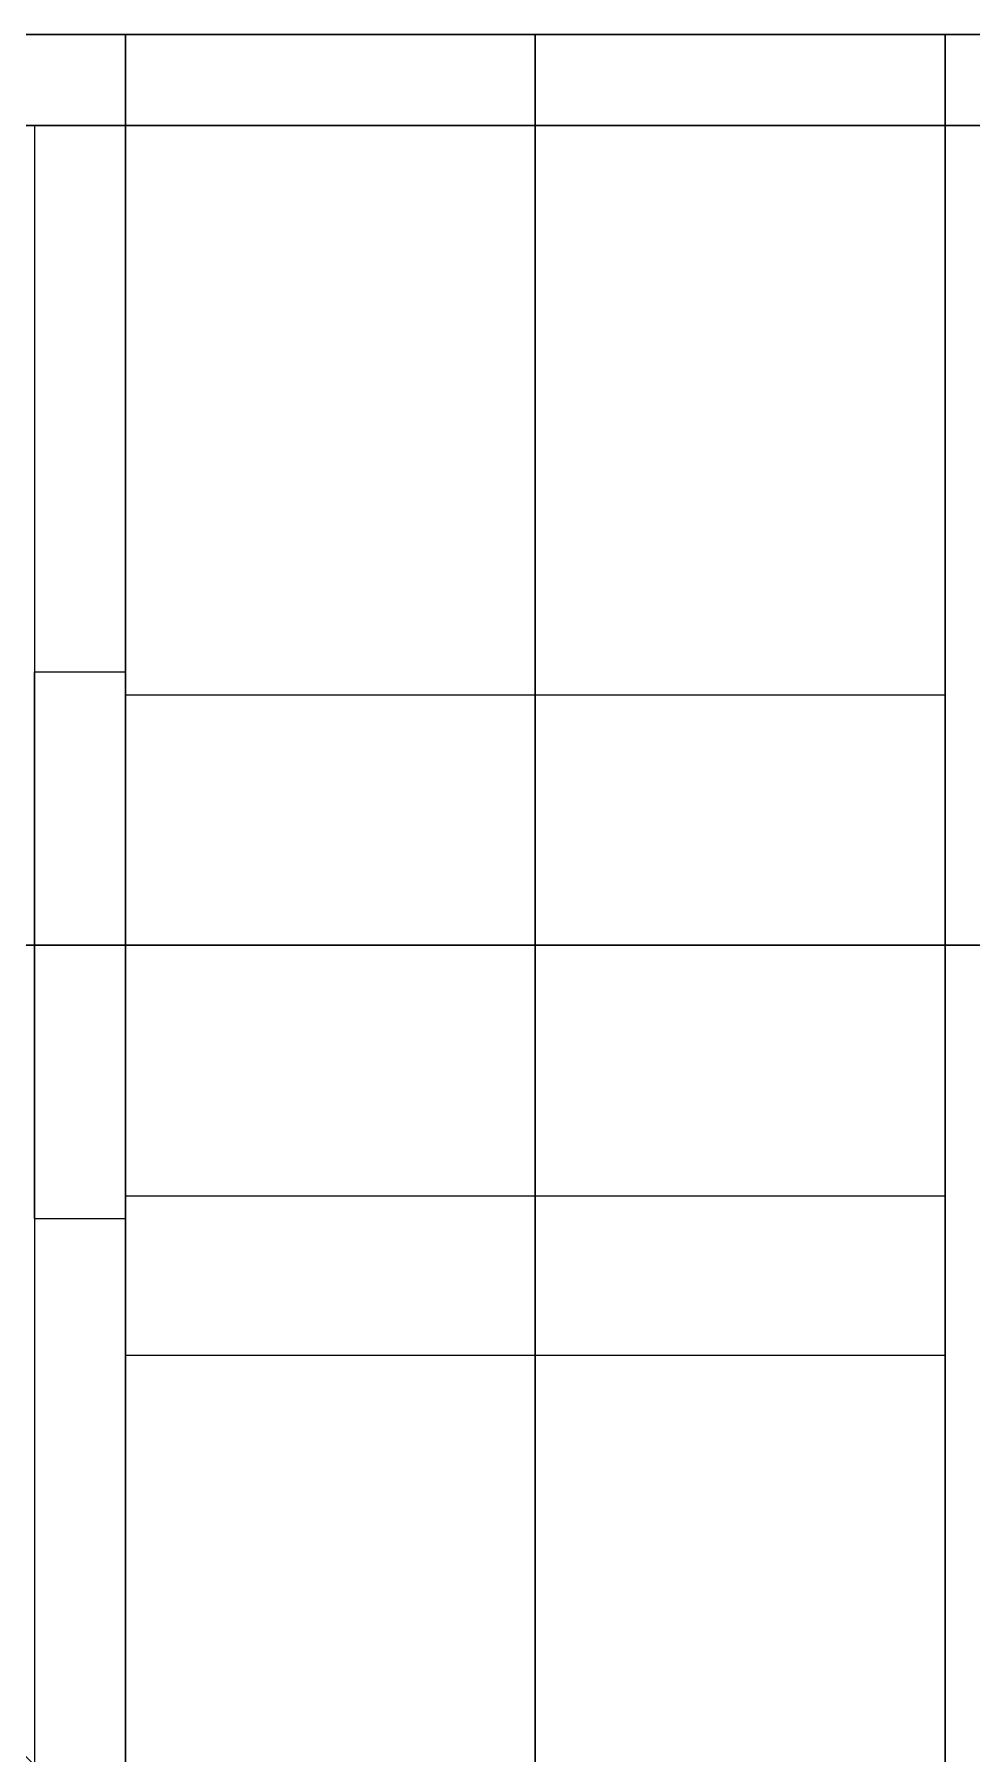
# Model space of a CAD drawing. Header units: millimetres. Extents: x -6529 to 809, y -8611 to 207.
# Drawn here: x -5918.11 to -5897.53, y -3809.64 to -3771.89 of the extents above; entities that cross this region are included whole.
import ezdxf

# ---------------------------------------------------------------- set-up
doc = ezdxf.new("R2010")
doc.units = ezdxf.units.MM
doc.header["$MEASUREMENT"] = 0
doc.layers.add('platen', color=7, linetype='Continuous', true_color=0x007f00)
doc.layers.add('staal', color=5, linetype='Continuous', true_color=0x0000ff)

# ---------------------------------------------------------------- blocks, each defined once
blk = doc.blocks.new('plaat base')
at = {"layer": 'platen'}
for p, q in [((1296, -332), (1296, -332, 18)), ((1290.5, -337.5), (1290.5, -337.5, 18)), ((1301.5, -337.5), (1301.5, -337.5, 18)), ((1296, -343), (1296, -343, 18)), ((1296, -407), (1296, -407, 18)), ((1290.5, -412.5), (1290.5, -412.5, 18)), ((1301.5, -412.5), (1301.5, -412.5, 18)), ((1296, -418), (1296, -418, 18)), ((1296, -482), (1296, -482, 18)), ((1290.5, -487.5), (1290.5, -487.5, 18)), ((1301.5, -487.5), (1301.5, -487.5, 18)), ((1296, -493), (1296, -493, 18)), ((1296, -557), (1296, -557, 18)), ((1290.5, -562.5), (1290.5, -562.5, 18)), ((1301.5, -562.5), (1301.5, -562.5, 18)), ((1296, -568), (1296, -568, 18)), ((1296, -932), (1296, -932, 18)), ((1290.5, -937.5), (1290.5, -937.5, 18)), ((1301.5, -937.5), (1301.5, -937.5, 18)), ((1296, -943), (1296, -943, 18)), ((1296, -1007), (1296, -1007, 18)), ((1290.5, -1012.5), (1290.5, -1012.5, 18)), ((1301.5, -1012.5), (1301.5, -1012.5, 18)), ((1296, -1018), (1296, -1018, 18)), ((1296, -1082), (1296, -1082, 18)), ((1290.5, -1087.5), (1290.5, -1087.5, 18)), ((1301.5, -1087.5), (1301.5, -1087.5, 18)), ((1296, -1093), (1296, -1093, 18)), ((1296, -1157), (1296, -1157, 18)), ((1290.5, -1162.5), (1290.5, -1162.5, 18)), ((1301.5, -1162.5), (1301.5, -1162.5, 18)), ((1296, -1168), (1296, -1168, 18))]:
    blk.add_line(p, q, dxfattribs=at)
for points in [[(1316, -300), (1287, -300), (1258, -300)], [(1316, -300, 18), (1287, -300, 18), (1258, -300, 18)], [(1316, -300, 9), (1287, -300, 9), (1258, -300, 9)], [(1287, -300), (1287, -300, 9), (1287, -300, 18)], [(1316, -600), (1316, -450), (1316, -300)], [(1316, -300), (1316, -300, 9), (1316, -300, 18)], [(1316, -600, 18), (1316, -450, 18), (1316, -300, 18)], [(1316, -600, 9), (1316, -450, 9), (1316, -300, 9)], [(1316, -450), (1316, -450, 9), (1316, -450, 18)], [(1258, -600), (1287, -600), (1316, -600)], [(1258, -600, 18), (1287, -600, 18), (1316, -600, 18)], [(1258, -600, 9), (1287, -600, 9), (1316, -600, 9)], [(1287, -600), (1287, -600, 9), (1287, -600, 18)], [(1316, -600), (1316, -600, 9), (1316, -600, 18)], [(1316, -900), (1287, -900), (1258, -900)], [(1316, -900, 18), (1287, -900, 18), (1258, -900, 18)], [(1316, -900, 9), (1287, -900, 9), (1258, -900, 9)], [(1287, -900), (1287, -900, 9), (1287, -900, 18)], [(1316, -1200), (1316, -1050), (1316, -900)], [(1316, -900), (1316, -900, 9), (1316, -900, 18)], [(1316, -1200, 18), (1316, -1050, 18), (1316, -900, 18)], [(1316, -1200, 9), (1316, -1050, 9), (1316, -900, 9)], [(1316, -1050), (1316, -1050, 9), (1316, -1050, 18)], [(958, -1200), (1137, -1200), (1316, -1200)], [(958, -1200, 18), (1137, -1200, 18), (1316, -1200, 18)], [(958, -1200, 9), (1137, -1200, 9), (1316, -1200, 9)], [(1316, -1200), (1316, -1200, 9), (1316, -1200, 18)]]:
    blk.add_open_spline(points, degree=2, dxfattribs=at)
for points in [[(1290.5, -337.5), (1290.5, -332), (1296, -332), (1301.5, -332), (1301.5, -337.5), (1301.5, -343), (1296, -343), (1290.5, -343), (1290.5, -337.5)], [(1290.5, -337.5, 18), (1290.5, -332, 18), (1296, -332, 18), (1301.5, -332, 18), (1301.5, -337.5, 18), (1301.5, -343, 18), (1296, -343, 18), (1290.5, -343, 18), (1290.5, -337.5, 18)], [(1290.5, -412.5), (1290.5, -407), (1296, -407), (1301.5, -407), (1301.5, -412.5), (1301.5, -418), (1296, -418), (1290.5, -418), (1290.5, -412.5)], [(1290.5, -412.5, 18), (1290.5, -407, 18), (1296, -407, 18), (1301.5, -407, 18), (1301.5, -412.5, 18), (1301.5, -418, 18), (1296, -418, 18), (1290.5, -418, 18), (1290.5, -412.5, 18)], [(1290.5, -487.5), (1290.5, -482), (1296, -482), (1301.5, -482), (1301.5, -487.5), (1301.5, -493), (1296, -493), (1290.5, -493), (1290.5, -487.5)], [(1290.5, -487.5, 18), (1290.5, -482, 18), (1296, -482, 18), (1301.5, -482, 18), (1301.5, -487.5, 18), (1301.5, -493, 18), (1296, -493, 18), (1290.5, -493, 18), (1290.5, -487.5, 18)], [(1290.5, -562.5), (1290.5, -557), (1296, -557), (1301.5, -557), (1301.5, -562.5), (1301.5, -568), (1296, -568), (1290.5, -568), (1290.5, -562.5)], [(1290.5, -562.5, 18), (1290.5, -557, 18), (1296, -557, 18), (1301.5, -557, 18), (1301.5, -562.5, 18), (1301.5, -568, 18), (1296, -568, 18), (1290.5, -568, 18), (1290.5, -562.5, 18)], [(1290.5, -937.5), (1290.5, -932), (1296, -932), (1301.5, -932), (1301.5, -937.5), (1301.5, -943), (1296, -943), (1290.5, -943), (1290.5, -937.5)], [(1290.5, -937.5, 18), (1290.5, -932, 18), (1296, -932, 18), (1301.5, -932, 18), (1301.5, -937.5, 18), (1301.5, -943, 18), (1296, -943, 18), (1290.5, -943, 18), (1290.5, -937.5, 18)], [(1290.5, -1012.5), (1290.5, -1007), (1296, -1007), (1301.5, -1007), (1301.5, -1012.5), (1301.5, -1018), (1296, -1018), (1290.5, -1018), (1290.5, -1012.5)], [(1290.5, -1012.5, 18), (1290.5, -1007, 18), (1296, -1007, 18), (1301.5, -1007, 18), (1301.5, -1012.5, 18), (1301.5, -1018, 18), (1296, -1018, 18), (1290.5, -1018, 18), (1290.5, -1012.5, 18)], [(1290.5, -1087.5), (1290.5, -1082), (1296, -1082), (1301.5, -1082), (1301.5, -1087.5), (1301.5, -1093), (1296, -1093), (1290.5, -1093), (1290.5, -1087.5)], [(1290.5, -1087.5, 18), (1290.5, -1082, 18), (1296, -1082, 18), (1301.5, -1082, 18), (1301.5, -1087.5, 18), (1301.5, -1093, 18), (1296, -1093, 18), (1290.5, -1093, 18), (1290.5, -1087.5, 18)], [(1290.5, -1162.5), (1290.5, -1157), (1296, -1157), (1301.5, -1157), (1301.5, -1162.5), (1301.5, -1168), (1296, -1168), (1290.5, -1168), (1290.5, -1162.5)], [(1290.5, -1162.5, 18), (1290.5, -1157, 18), (1296, -1157, 18), (1301.5, -1157, 18), (1301.5, -1162.5, 18), (1301.5, -1168, 18), (1296, -1168, 18), (1290.5, -1168, 18), (1290.5, -1162.5, 18)]]:
    blk.add_rational_spline(points, [1, 0.707106781187, 1, 0.707106781187, 1, 0.707106781187, 1, 0.707106781187, 1], degree=2, knots=[-31.415927, -31.415927, -31.415927, -23.561945, -23.561945, -15.707963, -15.707963, -7.853982, -7.853982, 0, 0, 0], dxfattribs=at)
blk = doc.blocks.new('top plaat')
at = {"layer": 'platen'}
for points in [[(1276, -1276), (1276, -1256), (1276, -1236)], [(1276, -1276, 18), (1276, -1256, 18), (1276, -1236, 18)], [(1276, -1276, 9), (1276, -1256, 9), (1276, -1236, 9)], [(1276, -1256), (1276, -1256, 9), (1276, -1256, 18)], [(1276, -1276), (1276, -1276, 9), (1276, -1276, 18)]]:
    blk.add_open_spline(points, degree=2, dxfattribs=at)
for points in [[(40, -1276), (349, -1276), (658, -1276), (967, -1276), (1276, -1276)], [(40, -1276, 18), (349, -1276, 18), (658, -1276, 18), (967, -1276, 18), (1276, -1276, 18)], [(40, -1276, 9), (349, -1276, 9), (658, -1276, 9), (967, -1276, 9), (1276, -1276, 9)]]:
    blk.add_open_spline(points, degree=2, knots=[5973.638309, 5973.638309, 5973.638309, 6592.931454, 6592.931454, 7212.2246, 7212.2246, 7212.2246], dxfattribs=at)

msp = doc.modelspace()

# ---------------------------------------------------------------- linework, layer by layer
at = {"layer": 'staal'}
for p, q in [((-5918.11, -3785.894, 1145.5), (-5916.11, -3785.894, 1145.5)), ((-5918.11, -3785.894, 1220.5), (-5916.11, -3785.894, 1220.5)), ((-5918.11, -3785.894, 995.5), (-5916.11, -3785.894, 995.5)), ((-5918.11, -3785.894, 1070.5), (-5916.11, -3785.894, 1070.5)), ((-5918.11, -3785.894, 845.5), (-5916.11, -3785.894, 845.5)), ((-5918.11, -3785.894, 920.5), (-5916.11, -3785.894, 920.5)), ((-5918.11, -3785.894, 770.5), (-5916.11, -3785.894, 770.5)), ((-5918.11, -3785.894, 695.5), (-5916.11, -3785.894, 695.5)), ((-5918.11, -3785.894, 95.5), (-5916.11, -3785.894, 95.5)), ((-5918.11, -3785.894, 170.5), (-5916.11, -3785.894, 170.5)), ((-5918.11, -3785.894, 320.5), (-5916.11, -3785.894, 320.5)), ((-5918.11, -3785.894, 245.5), (-5916.11, -3785.894, 245.5)), ((-5918.11, -3785.894, 470.5), (-5916.11, -3785.894, 470.5)), ((-5918.11, -3785.894, 395.5), (-5916.11, -3785.894, 395.5)), ((-5918.11, -3785.894, 620.5), (-5916.11, -3785.894, 620.5)), ((-5918.11, -3785.894, 545.5), (-5916.11, -3785.894, 545.5)), ((-5916.11, -3791.894, 40), (-5918.11, -3791.894, 40)), ((-5916.11, -3791.894, 1276), (-5918.11, -3791.894, 1276)), ((-5918.11, -3791.894, 1139.5), (-5916.11, -3791.894, 1139.5)), ((-5918.11, -3791.894, 1151.5), (-5916.11, -3791.894, 1151.5)), ((-5918.11, -3791.894, 1214.5), (-5916.11, -3791.894, 1214.5)), ((-5918.11, -3791.894, 1226.5), (-5916.11, -3791.894, 1226.5)), ((-5918.11, -3791.894, 989.5), (-5916.11, -3791.894, 989.5)), ((-5918.11, -3791.894, 1001.5), (-5916.11, -3791.894, 1001.5)), ((-5918.11, -3791.894, 1064.5), (-5916.11, -3791.894, 1064.5)), ((-5918.11, -3791.894, 1076.5), (-5916.11, -3791.894, 1076.5)), ((-5918.11, -3791.894, 839.5), (-5916.11, -3791.894, 839.5)), ((-5918.11, -3791.894, 851.5), (-5916.11, -3791.894, 851.5)), ((-5918.11, -3791.894, 914.5), (-5916.11, -3791.894, 914.5)), ((-5918.11, -3791.894, 926.5), (-5916.11, -3791.894, 926.5)), ((-5918.11, -3791.894, 764.5), (-5916.11, -3791.894, 764.5)), ((-5918.11, -3791.894, 776.5), (-5916.11, -3791.894, 776.5)), ((-5918.11, -3791.894, 689.5), (-5916.11, -3791.894, 689.5)), ((-5918.11, -3791.894, 701.5), (-5916.11, -3791.894, 701.5)), ((-5918.11, -3791.894, 89.5), (-5916.11, -3791.894, 89.5)), ((-5918.11, -3791.894, 101.5), (-5916.11, -3791.894, 101.5)), ((-5918.11, -3791.894, 164.5), (-5916.11, -3791.894, 164.5)), ((-5918.11, -3791.894, 176.5), (-5916.11, -3791.894, 176.5)), ((-5918.11, -3791.894, 314.5), (-5916.11, -3791.894, 314.5)), ((-5918.11, -3791.894, 326.5), (-5916.11, -3791.894, 326.5)), ((-5918.11, -3791.894, 239.5), (-5916.11, -3791.894, 239.5)), ((-5918.11, -3791.894, 251.5), (-5916.11, -3791.894, 251.5)), ((-5918.11, -3791.894, 464.5), (-5916.11, -3791.894, 464.5)), ((-5918.11, -3791.894, 476.5), (-5916.11, -3791.894, 476.5)), ((-5918.11, -3791.894, 389.5), (-5916.11, -3791.894, 389.5)), ((-5918.11, -3791.894, 401.5), (-5916.11, -3791.894, 401.5)), ((-5918.11, -3791.894, 614.5), (-5916.11, -3791.894, 614.5)), ((-5918.11, -3791.894, 626.5), (-5916.11, -3791.894, 626.5)), ((-5918.11, -3791.894, 539.5), (-5916.11, -3791.894, 539.5)), ((-5918.11, -3791.894, 551.5), (-5916.11, -3791.894, 551.5)), ((-5918.11, -3797.894, 1145.5), (-5916.11, -3797.894, 1145.5)), ((-5918.11, -3797.894, 1220.5), (-5916.11, -3797.894, 1220.5)), ((-5918.11, -3797.894, 995.5), (-5916.11, -3797.894, 995.5)), ((-5918.11, -3797.894, 1070.5), (-5916.11, -3797.894, 1070.5)), ((-5918.11, -3797.894, 845.5), (-5916.11, -3797.894, 845.5)), ((-5918.11, -3797.894, 920.5), (-5916.11, -3797.894, 920.5)), ((-5918.11, -3797.894, 770.5), (-5916.11, -3797.894, 770.5)), ((-5918.11, -3797.894, 695.5), (-5916.11, -3797.894, 695.5)), ((-5918.11, -3797.894, 95.5), (-5916.11, -3797.894, 95.5)), ((-5918.11, -3797.894, 170.5), (-5916.11, -3797.894, 170.5)), ((-5918.11, -3797.894, 320.5), (-5916.11, -3797.894, 320.5)), ((-5918.11, -3797.894, 245.5), (-5916.11, -3797.894, 245.5)), ((-5918.11, -3797.894, 470.5), (-5916.11, -3797.894, 470.5)), ((-5918.11, -3797.894, 395.5), (-5916.11, -3797.894, 395.5)), ((-5918.11, -3797.894, 620.5), (-5916.11, -3797.894, 620.5)), ((-5918.11, -3797.894, 545.5), (-5916.11, -3797.894, 545.5))]:
    msp.add_line(p, q, dxfattribs=at)
msp.add_lwpolyline([(-4640.11, -5087.894), (-5956.11, -5087.894), (-5956.11, -3771.894), (-4640.11, -3771.894)], close=True, dxfattribs=at)
for points in [[(-5956.11, -3771.894, 1316), (-5936.11, -3791.894, 1316), (-5916.11, -3811.894, 1316)], [(-4640.11, -3771.894, 1276), (-5298.11, -3771.894, 1276), (-5956.11, -3771.894, 1276)], [(-4640.11, -3771.894, 1316), (-5298.11, -3771.894, 1316), (-5956.11, -3771.894, 1316)], [(-5956.11, -3771.894, 1316), (-5936.11, -3791.894, 1316), (-5916.11, -3811.894, 1316)], [(-5866.61, -3771.894, 1296), (-5911.36, -3771.894, 1296), (-5956.11, -3771.894, 1296)], [(-5916.11, -3771.894, 40), (-5936.11, -3771.894, 40), (-5956.11, -3771.894, 40)], [(-5916.11, -3771.894, 1276), (-5936.11, -3771.894, 1276), (-5956.11, -3771.894, 1276)], [(-5916.11, -3771.894, 658), (-5936.11, -3771.894, 658), (-5956.11, -3771.894, 658)], [(-5956.11, -3771.894, 40), (-5936.11, -3791.894, 40), (-5916.11, -3811.894, 40)], [(-5956.11, -3771.894), (-5298.11, -3771.894), (-4640.11, -3771.894)], [(-5956.11, -3771.894, 40), (-5298.11, -3771.894, 40), (-4640.11, -3771.894, 40)], [(-5956.11, -3771.894), (-5936.11, -3791.894), (-5916.11, -3811.894)], [(-5916.11, -3811.894, 40), (-5936.11, -3791.894, 40), (-5956.11, -3771.894, 40)], [(-5956.11, -3771.894, 20), (-5911.36, -3771.894, 20), (-5866.61, -3771.894, 20)], [(-5916.11, -3771.894, 40), (-5916.11, -3771.894, 658), (-5916.11, -3771.894, 1276)], [(-5916.11, -3811.894, 40), (-5916.11, -3791.894, 40), (-5916.11, -3771.894, 40)], [(-5916.11, -3811.894, 1276), (-5916.11, -3791.894, 1276), (-5916.11, -3771.894, 1276)], [(-5916.11, -3811.894, 658), (-5916.11, -3791.894, 658), (-5916.11, -3771.894, 658)], [(-4642.11, -3773.894, 1314), (-5298.11, -3773.894, 1314), (-5954.11, -3773.894, 1314)], [(-4642.11, -3773.894, 1278), (-5298.11, -3773.894, 1278), (-5954.11, -3773.894, 1278)], [(-5866.61, -3773.894, 1296), (-5910.36, -3773.894, 1296), (-5954.11, -3773.894, 1296)], [(-5954.11, -3773.894, 40), (-5936.11, -3773.894, 40), (-5918.11, -3773.894, 40)], [(-5954.11, -3773.894, 1276), (-5936.11, -3773.894, 1276), (-5918.11, -3773.894, 1276)], [(-5954.11, -3773.894, 658), (-5936.11, -3773.894, 658), (-5918.11, -3773.894, 658)], [(-5918.11, -3809.894, 38), (-5936.11, -3791.894, 38), (-5954.11, -3773.894, 38)], [(-5954.11, -3773.894, 2), (-5936.11, -3791.894, 2), (-5918.11, -3809.894, 2)], [(-5954.11, -3773.894, 38), (-5936.11, -3791.894, 38), (-5918.11, -3809.894, 38)], [(-5918.11, -3809.894, 2), (-5936.11, -3791.894, 2), (-5954.11, -3773.894, 2)], [(-5954.11, -3773.894, 38), (-5298.11, -3773.894, 38), (-4642.11, -3773.894, 38)], [(-5954.11, -3773.894, 2), (-5298.11, -3773.894, 2), (-4642.11, -3773.894, 2)], [(-5954.11, -3773.894, 20), (-5910.36, -3773.894, 20), (-5866.61, -3773.894, 20)], [(-5918.11, -3773.894, 40), (-5918.11, -3791.894, 40), (-5918.11, -3809.894, 40)], [(-5918.11, -3773.894, 1276), (-5918.11, -3791.894, 1276), (-5918.11, -3809.894, 1276)], [(-5918.11, -3773.894, 40), (-5918.11, -3773.894, 658), (-5918.11, -3773.894, 1276)], [(-5918.11, -3773.894, 658), (-5918.11, -3791.894, 658), (-5918.11, -3809.894, 658)], [(-5865.61, -3791.894, 1316), (-5900.86, -3791.894, 1316), (-5936.11, -3791.894, 1316)], [(-5865.61, -3791.894, 1314), (-5900.86, -3791.894, 1314), (-5936.11, -3791.894, 1314)], [(-5865.61, -3791.894, 1278), (-5900.86, -3791.894, 1278), (-5936.11, -3791.894, 1278)], [(-5865.61, -3791.894, 1276), (-5900.86, -3791.894, 1276), (-5936.11, -3791.894, 1276)], [(-5936.11, -3791.894, 40), (-5900.86, -3791.894, 40), (-5865.61, -3791.894, 40)], [(-5936.11, -3791.894, 38), (-5900.86, -3791.894, 38), (-5865.61, -3791.894, 38)], [(-5936.11, -3791.894, 2), (-5900.86, -3791.894, 2), (-5865.61, -3791.894, 2)], [(-5936.11, -3791.894), (-5900.86, -3791.894), (-5865.61, -3791.894)], [(-5918.11, -3791.894, 40), (-5918.11, -3791.894, 64.75), (-5918.11, -3791.894, 89.5)], [(-5918.11, -3791.894, 101.5), (-5918.11, -3791.894, 133), (-5918.11, -3791.894, 164.5)], [(-5918.11, -3791.894, 176.5), (-5918.11, -3791.894, 208), (-5918.11, -3791.894, 239.5)], [(-5918.11, -3791.894, 251.5), (-5918.11, -3791.894, 283), (-5918.11, -3791.894, 314.5)], [(-5918.11, -3791.894, 326.5), (-5918.11, -3791.894, 358), (-5918.11, -3791.894, 389.5)], [(-5918.11, -3791.894, 401.5), (-5918.11, -3791.894, 433), (-5918.11, -3791.894, 464.5)], [(-5918.11, -3791.894, 476.5), (-5918.11, -3791.894, 508), (-5918.11, -3791.894, 539.5)], [(-5918.11, -3791.894, 551.5), (-5918.11, -3791.894, 583), (-5918.11, -3791.894, 614.5)], [(-5918.11, -3791.894, 626.5), (-5918.11, -3791.894, 658), (-5918.11, -3791.894, 689.5)], [(-5918.11, -3791.894, 701.5), (-5918.11, -3791.894, 733), (-5918.11, -3791.894, 764.5)], [(-5918.11, -3791.894, 776.5), (-5918.11, -3791.894, 808), (-5918.11, -3791.894, 839.5)], [(-5918.11, -3791.894, 851.5), (-5918.11, -3791.894, 883), (-5918.11, -3791.894, 914.5)], [(-5918.11, -3791.894, 926.5), (-5918.11, -3791.894, 958), (-5918.11, -3791.894, 989.5)], [(-5918.11, -3791.894, 1001.5), (-5918.11, -3791.894, 1033), (-5918.11, -3791.894, 1064.5)], [(-5918.11, -3791.894, 1076.5), (-5918.11, -3791.894, 1108), (-5918.11, -3791.894, 1139.5)], [(-5918.11, -3791.894, 1151.5), (-5918.11, -3791.894, 1183), (-5918.11, -3791.894, 1214.5)], [(-5918.11, -3791.894, 1226.5), (-5918.11, -3791.894, 1251.25), (-5918.11, -3791.894, 1276)], [(-5916.11, -3791.894, 40), (-5916.11, -3791.894, 64.75), (-5916.11, -3791.894, 89.5)], [(-5916.11, -3791.894, 101.5), (-5916.11, -3791.894, 133), (-5916.11, -3791.894, 164.5)], [(-5916.11, -3791.894, 176.5), (-5916.11, -3791.894, 208), (-5916.11, -3791.894, 239.5)], [(-5916.11, -3791.894, 251.5), (-5916.11, -3791.894, 283), (-5916.11, -3791.894, 314.5)], [(-5916.11, -3791.894, 326.5), (-5916.11, -3791.894, 358), (-5916.11, -3791.894, 389.5)], [(-5916.11, -3791.894, 401.5), (-5916.11, -3791.894, 433), (-5916.11, -3791.894, 464.5)], [(-5916.11, -3791.894, 476.5), (-5916.11, -3791.894, 508), (-5916.11, -3791.894, 539.5)], [(-5916.11, -3791.894, 551.5), (-5916.11, -3791.894, 583), (-5916.11, -3791.894, 614.5)], [(-5916.11, -3791.894, 626.5), (-5916.11, -3791.894, 658), (-5916.11, -3791.894, 689.5)], [(-5916.11, -3791.894, 701.5), (-5916.11, -3791.894, 733), (-5916.11, -3791.894, 764.5)], [(-5916.11, -3791.894, 776.5), (-5916.11, -3791.894, 808), (-5916.11, -3791.894, 839.5)], [(-5916.11, -3791.894, 851.5), (-5916.11, -3791.894, 883), (-5916.11, -3791.894, 914.5)], [(-5916.11, -3791.894, 926.5), (-5916.11, -3791.894, 958), (-5916.11, -3791.894, 989.5)], [(-5916.11, -3791.894, 1001.5), (-5916.11, -3791.894, 1033), (-5916.11, -3791.894, 1064.5)], [(-5916.11, -3791.894, 1076.5), (-5916.11, -3791.894, 1108), (-5916.11, -3791.894, 1139.5)], [(-5916.11, -3791.894, 1151.5), (-5916.11, -3791.894, 1183), (-5916.11, -3791.894, 1214.5)], [(-5916.11, -3791.894, 1226.5), (-5916.11, -3791.894, 1251.25), (-5916.11, -3791.894, 1276)]]:
    msp.add_open_spline(points, degree=2, dxfattribs=at)
for points, weights, knots in [([(-5918.11, -3797.894, 1145.5), (-5918.11, -3797.894, 1139.5), (-5918.11, -3791.894, 1139.5), (-5918.11, -3785.894, 1139.5), (-5918.11, -3785.894, 1145.5), (-5918.11, -3785.894, 1151.5), (-5918.11, -3791.894, 1151.5), (-5918.11, -3797.894, 1151.5), (-5918.11, -3797.894, 1145.5)], [1, 0.707106781187, 1, 0.707106781187, 1, 0.707106781187, 1, 0.707106781187, 1], [-31.415927, -31.415927, -31.415927, -23.561945, -23.561945, -15.707963, -15.707963, -7.853982, -7.853982, 0, 0, 0]), ([(-5918.11, -3797.894, 1220.5), (-5918.11, -3797.894, 1214.5), (-5918.11, -3791.894, 1214.5), (-5918.11, -3785.894, 1214.5), (-5918.11, -3785.894, 1220.5), (-5918.11, -3785.894, 1226.5), (-5918.11, -3791.894, 1226.5), (-5918.11, -3797.894, 1226.5), (-5918.11, -3797.894, 1220.5)], [1, 0.707106781187, 1, 0.707106781187, 1, 0.707106781187, 1, 0.707106781187, 1], [-31.415927, -31.415927, -31.415927, -23.561945, -23.561945, -15.707963, -15.707963, -7.853982, -7.853982, 0, 0, 0]), ([(-5918.11, -3797.894, 995.5), (-5918.11, -3797.894, 989.5), (-5918.11, -3791.894, 989.5), (-5918.11, -3785.894, 989.5), (-5918.11, -3785.894, 995.5), (-5918.11, -3785.894, 1001.5), (-5918.11, -3791.894, 1001.5), (-5918.11, -3797.894, 1001.5), (-5918.11, -3797.894, 995.5)], [1, 0.707106781187, 1, 0.707106781187, 1, 0.707106781187, 1, 0.707106781187, 1], [-31.415927, -31.415927, -31.415927, -23.561945, -23.561945, -15.707963, -15.707963, -7.853982, -7.853982, 0, 0, 0]), ([(-5918.11, -3797.894, 1070.5), (-5918.11, -3797.894, 1064.5), (-5918.11, -3791.894, 1064.5), (-5918.11, -3785.894, 1064.5), (-5918.11, -3785.894, 1070.5), (-5918.11, -3785.894, 1076.5), (-5918.11, -3791.894, 1076.5), (-5918.11, -3797.894, 1076.5), (-5918.11, -3797.894, 1070.5)], [1, 0.707106781187, 1, 0.707106781187, 1, 0.707106781187, 1, 0.707106781187, 1], [-31.415927, -31.415927, -31.415927, -23.561945, -23.561945, -15.707963, -15.707963, -7.853982, -7.853982, 0, 0, 0]), ([(-5918.11, -3797.894, 845.5), (-5918.11, -3797.894, 839.5), (-5918.11, -3791.894, 839.5), (-5918.11, -3785.894, 839.5), (-5918.11, -3785.894, 845.5), (-5918.11, -3785.894, 851.5), (-5918.11, -3791.894, 851.5), (-5918.11, -3797.894, 851.5), (-5918.11, -3797.894, 845.5)], [1, 0.707106781187, 1, 0.707106781187, 1, 0.707106781187, 1, 0.707106781187, 1], [-31.415927, -31.415927, -31.415927, -23.561945, -23.561945, -15.707963, -15.707963, -7.853982, -7.853982, 0, 0, 0]), ([(-5918.11, -3797.894, 920.5), (-5918.11, -3797.894, 914.5), (-5918.11, -3791.894, 914.5), (-5918.11, -3785.894, 914.5), (-5918.11, -3785.894, 920.5), (-5918.11, -3785.894, 926.5), (-5918.11, -3791.894, 926.5), (-5918.11, -3797.894, 926.5), (-5918.11, -3797.894, 920.5)], [1, 0.707106781187, 1, 0.707106781187, 1, 0.707106781187, 1, 0.707106781187, 1], [-31.415927, -31.415927, -31.415927, -23.561945, -23.561945, -15.707963, -15.707963, -7.853982, -7.853982, 0, 0, 0]), ([(-5918.11, -3797.894, 770.5), (-5918.11, -3797.894, 764.5), (-5918.11, -3791.894, 764.5), (-5918.11, -3785.894, 764.5), (-5918.11, -3785.894, 770.5), (-5918.11, -3785.894, 776.5), (-5918.11, -3791.894, 776.5), (-5918.11, -3797.894, 776.5), (-5918.11, -3797.894, 770.5)], [1, 0.707106781187, 1, 0.707106781187, 1, 0.707106781187, 1, 0.707106781187, 1], [-31.415927, -31.415927, -31.415927, -23.561945, -23.561945, -15.707963, -15.707963, -7.853982, -7.853982, 0, 0, 0]), ([(-5918.11, -3797.894, 695.5), (-5918.11, -3797.894, 689.5), (-5918.11, -3791.894, 689.5), (-5918.11, -3785.894, 689.5), (-5918.11, -3785.894, 695.5), (-5918.11, -3785.894, 701.5), (-5918.11, -3791.894, 701.5), (-5918.11, -3797.894, 701.5), (-5918.11, -3797.894, 695.5)], [1, 0.707106781187, 1, 0.707106781187, 1, 0.707106781187, 1, 0.707106781187, 1], [-31.415927, -31.415927, -31.415927, -23.561945, -23.561945, -15.707963, -15.707963, -7.853982, -7.853982, 0, 0, 0]), ([(-5918.11, -3797.894, 95.5), (-5918.11, -3797.894, 89.5), (-5918.11, -3791.894, 89.5), (-5918.11, -3785.894, 89.5), (-5918.11, -3785.894, 95.5), (-5918.11, -3785.894, 101.5), (-5918.11, -3791.894, 101.5), (-5918.11, -3797.894, 101.5), (-5918.11, -3797.894, 95.5)], [1, 0.707106781187, 1, 0.707106781187, 1, 0.707106781187, 1, 0.707106781187, 1], [-31.415927, -31.415927, -31.415927, -23.561945, -23.561945, -15.707963, -15.707963, -7.853982, -7.853982, 0, 0, 0]), ([(-5918.11, -3797.894, 170.5), (-5918.11, -3797.894, 164.5), (-5918.11, -3791.894, 164.5), (-5918.11, -3785.894, 164.5), (-5918.11, -3785.894, 170.5), (-5918.11, -3785.894, 176.5), (-5918.11, -3791.894, 176.5), (-5918.11, -3797.894, 176.5), (-5918.11, -3797.894, 170.5)], [1, 0.707106781187, 1, 0.707106781187, 1, 0.707106781187, 1, 0.707106781187, 1], [-31.415927, -31.415927, -31.415927, -23.561945, -23.561945, -15.707963, -15.707963, -7.853982, -7.853982, 0, 0, 0]), ([(-5918.11, -3797.894, 320.5), (-5918.11, -3797.894, 314.5), (-5918.11, -3791.894, 314.5), (-5918.11, -3785.894, 314.5), (-5918.11, -3785.894, 320.5), (-5918.11, -3785.894, 326.5), (-5918.11, -3791.894, 326.5), (-5918.11, -3797.894, 326.5), (-5918.11, -3797.894, 320.5)], [1, 0.707106781187, 1, 0.707106781187, 1, 0.707106781187, 1, 0.707106781187, 1], [-31.415927, -31.415927, -31.415927, -23.561945, -23.561945, -15.707963, -15.707963, -7.853982, -7.853982, 0, 0, 0]), ([(-5918.11, -3797.894, 245.5), (-5918.11, -3797.894, 239.5), (-5918.11, -3791.894, 239.5), (-5918.11, -3785.894, 239.5), (-5918.11, -3785.894, 245.5), (-5918.11, -3785.894, 251.5), (-5918.11, -3791.894, 251.5), (-5918.11, -3797.894, 251.5), (-5918.11, -3797.894, 245.5)], [1, 0.707106781187, 1, 0.707106781187, 1, 0.707106781187, 1, 0.707106781187, 1], [-31.415927, -31.415927, -31.415927, -23.561945, -23.561945, -15.707963, -15.707963, -7.853982, -7.853982, 0, 0, 0]), ([(-5918.11, -3797.894, 470.5), (-5918.11, -3797.894, 464.5), (-5918.11, -3791.894, 464.5), (-5918.11, -3785.894, 464.5), (-5918.11, -3785.894, 470.5), (-5918.11, -3785.894, 476.5), (-5918.11, -3791.894, 476.5), (-5918.11, -3797.894, 476.5), (-5918.11, -3797.894, 470.5)], [1, 0.707106781187, 1, 0.707106781187, 1, 0.707106781187, 1, 0.707106781187, 1], [-31.415927, -31.415927, -31.415927, -23.561945, -23.561945, -15.707963, -15.707963, -7.853982, -7.853982, 0, 0, 0]), ([(-5918.11, -3797.894, 395.5), (-5918.11, -3797.894, 389.5), (-5918.11, -3791.894, 389.5), (-5918.11, -3785.894, 389.5), (-5918.11, -3785.894, 395.5), (-5918.11, -3785.894, 401.5), (-5918.11, -3791.894, 401.5), (-5918.11, -3797.894, 401.5), (-5918.11, -3797.894, 395.5)], [1, 0.707106781187, 1, 0.707106781187, 1, 0.707106781187, 1, 0.707106781187, 1], [-31.415927, -31.415927, -31.415927, -23.561945, -23.561945, -15.707963, -15.707963, -7.853982, -7.853982, 0, 0, 0]), ([(-5918.11, -3797.894, 620.5), (-5918.11, -3797.894, 614.5), (-5918.11, -3791.894, 614.5), (-5918.11, -3785.894, 614.5), (-5918.11, -3785.894, 620.5), (-5918.11, -3785.894, 626.5), (-5918.11, -3791.894, 626.5), (-5918.11, -3797.894, 626.5), (-5918.11, -3797.894, 620.5)], [1, 0.707106781187, 1, 0.707106781187, 1, 0.707106781187, 1, 0.707106781187, 1], [-31.415927, -31.415927, -31.415927, -23.561945, -23.561945, -15.707963, -15.707963, -7.853982, -7.853982, 0, 0, 0]), ([(-5918.11, -3797.894, 545.5), (-5918.11, -3797.894, 539.5), (-5918.11, -3791.894, 539.5), (-5918.11, -3785.894, 539.5), (-5918.11, -3785.894, 545.5), (-5918.11, -3785.894, 551.5), (-5918.11, -3791.894, 551.5), (-5918.11, -3797.894, 551.5), (-5918.11, -3797.894, 545.5)], [1, 0.707106781187, 1, 0.707106781187, 1, 0.707106781187, 1, 0.707106781187, 1], [-31.415927, -31.415927, -31.415927, -23.561945, -23.561945, -15.707963, -15.707963, -7.853982, -7.853982, 0, 0, 0]), ([(-5916.11, -3797.894, 1145.5), (-5916.11, -3797.894, 1151.5), (-5916.11, -3791.894, 1151.5), (-5916.11, -3785.894, 1151.5), (-5916.11, -3785.894, 1145.5), (-5916.11, -3785.894, 1139.5), (-5916.11, -3791.894, 1139.5), (-5916.11, -3797.894, 1139.5), (-5916.11, -3797.894, 1145.5)], [1, 0.707106781187, 1, 0.707106781187, 1, 0.707106781187, 1, 0.707106781187, 1], [0, 0, 0, 7.853982, 7.853982, 15.707963, 15.707963, 23.561945, 23.561945, 31.415927, 31.415927, 31.415927]), ([(-5916.11, -3797.894, 1220.5), (-5916.11, -3797.894, 1226.5), (-5916.11, -3791.894, 1226.5), (-5916.11, -3785.894, 1226.5), (-5916.11, -3785.894, 1220.5), (-5916.11, -3785.894, 1214.5), (-5916.11, -3791.894, 1214.5), (-5916.11, -3797.894, 1214.5), (-5916.11, -3797.894, 1220.5)], [1, 0.707106781187, 1, 0.707106781187, 1, 0.707106781187, 1, 0.707106781187, 1], [0, 0, 0, 7.853982, 7.853982, 15.707963, 15.707963, 23.561945, 23.561945, 31.415927, 31.415927, 31.415927]), ([(-5916.11, -3797.894, 995.5), (-5916.11, -3797.894, 1001.5), (-5916.11, -3791.894, 1001.5), (-5916.11, -3785.894, 1001.5), (-5916.11, -3785.894, 995.5), (-5916.11, -3785.894, 989.5), (-5916.11, -3791.894, 989.5), (-5916.11, -3797.894, 989.5), (-5916.11, -3797.894, 995.5)], [1, 0.707106781187, 1, 0.707106781187, 1, 0.707106781187, 1, 0.707106781187, 1], [0, 0, 0, 7.853982, 7.853982, 15.707963, 15.707963, 23.561945, 23.561945, 31.415927, 31.415927, 31.415927]), ([(-5916.11, -3797.894, 1070.5), (-5916.11, -3797.894, 1076.5), (-5916.11, -3791.894, 1076.5), (-5916.11, -3785.894, 1076.5), (-5916.11, -3785.894, 1070.5), (-5916.11, -3785.894, 1064.5), (-5916.11, -3791.894, 1064.5), (-5916.11, -3797.894, 1064.5), (-5916.11, -3797.894, 1070.5)], [1, 0.707106781187, 1, 0.707106781187, 1, 0.707106781187, 1, 0.707106781187, 1], [0, 0, 0, 7.853982, 7.853982, 15.707963, 15.707963, 23.561945, 23.561945, 31.415927, 31.415927, 31.415927]), ([(-5916.11, -3797.894, 845.5), (-5916.11, -3797.894, 851.5), (-5916.11, -3791.894, 851.5), (-5916.11, -3785.894, 851.5), (-5916.11, -3785.894, 845.5), (-5916.11, -3785.894, 839.5), (-5916.11, -3791.894, 839.5), (-5916.11, -3797.894, 839.5), (-5916.11, -3797.894, 845.5)], [0.999999860338, 0.707106851018, 1, 0.707106781187, 1, 0.707106781187, 1, 0.707106781187, 1], [0, 0, 0, 7.85398, 7.85398, 15.707962, 15.707962, 23.561944, 23.561944, 31.415927, 31.415927, 31.415927]), ([(-5916.11, -3797.894, 920.5), (-5916.11, -3797.894, 926.5), (-5916.11, -3791.894, 926.5), (-5916.11, -3785.894, 926.5), (-5916.11, -3785.894, 920.5), (-5916.11, -3785.894, 914.5), (-5916.11, -3791.894, 914.5), (-5916.11, -3797.894, 914.5), (-5916.11, -3797.894, 920.5)], [1, 0.707106781187, 1, 0.707106781187, 1, 0.707106781187, 1, 0.707106781187, 1], [0, 0, 0, 7.853982, 7.853982, 15.707963, 15.707963, 23.561945, 23.561945, 31.415927, 31.415927, 31.415927]), ([(-5916.11, -3797.894, 770.5), (-5916.11, -3797.894, 776.5), (-5916.11, -3791.894, 776.5), (-5916.11, -3785.894, 776.5), (-5916.11, -3785.894, 770.5), (-5916.11, -3785.894, 764.5), (-5916.11, -3791.894, 764.5), (-5916.11, -3797.894, 764.5), (-5916.11, -3797.894, 770.5)], [1, 0.707106781187, 1, 0.707106781187, 1, 0.707106781187, 1, 0.707106781187, 1], [0, 0, 0, 7.853982, 7.853982, 15.707963, 15.707963, 23.561945, 23.561945, 31.415927, 31.415927, 31.415927]), ([(-5916.11, -3797.894, 695.5), (-5916.11, -3797.894, 701.5), (-5916.11, -3791.894, 701.5), (-5916.11, -3785.894, 701.5), (-5916.11, -3785.894, 695.5), (-5916.11, -3785.894, 689.5), (-5916.11, -3791.894, 689.5), (-5916.11, -3797.894, 689.5), (-5916.11, -3797.894, 695.5)], [1, 0.707106781187, 1, 0.707106781187, 1, 0.707106781187, 1, 0.707106781187, 1], [0, 0, 0, 7.853982, 7.853982, 15.707963, 15.707963, 23.561945, 23.561945, 31.415927, 31.415927, 31.415927]), ([(-5916.11, -3797.894, 95.5), (-5916.11, -3797.894, 101.5), (-5916.11, -3791.894, 101.5), (-5916.11, -3785.894, 101.5), (-5916.11, -3785.894, 95.5), (-5916.11, -3785.894, 89.5), (-5916.11, -3791.894, 89.5), (-5916.11, -3797.894, 89.5), (-5916.11, -3797.894, 95.5)], [1, 0.707106781187, 1, 0.707106781187, 1, 0.707106781187, 1, 0.707106781187, 1], [0, 0, 0, 7.853982, 7.853982, 15.707963, 15.707963, 23.561945, 23.561945, 31.415927, 31.415927, 31.415927]), ([(-5916.11, -3797.894, 170.5), (-5916.11, -3797.894, 176.5), (-5916.11, -3791.894, 176.5), (-5916.11, -3785.894, 176.5), (-5916.11, -3785.894, 170.5), (-5916.11, -3785.894, 164.5), (-5916.11, -3791.894, 164.5), (-5916.11, -3797.894, 164.5), (-5916.11, -3797.894, 170.5)], [1, 0.707106781187, 1, 0.707106781187, 1, 0.707106781187, 1, 0.707106781187, 1], [0, 0, 0, 7.853982, 7.853982, 15.707963, 15.707963, 23.561945, 23.561945, 31.415927, 31.415927, 31.415927]), ([(-5916.11, -3797.894, 320.5), (-5916.11, -3797.894, 326.5), (-5916.11, -3791.894, 326.5), (-5916.11, -3785.894, 326.5), (-5916.11, -3785.894, 320.5), (-5916.11, -3785.894, 314.5), (-5916.11, -3791.894, 314.5), (-5916.11, -3797.894, 314.5), (-5916.11, -3797.894, 320.5)], [1, 0.707106781187, 1, 0.707106781187, 1, 0.707106781187, 1, 0.707106781187, 1], [0, 0, 0, 7.853982, 7.853982, 15.707963, 15.707963, 23.561945, 23.561945, 31.415927, 31.415927, 31.415927]), ([(-5916.11, -3797.894, 245.5), (-5916.11, -3797.894, 251.5), (-5916.11, -3791.894, 251.5), (-5916.11, -3785.894, 251.5), (-5916.11, -3785.894, 245.5), (-5916.11, -3785.894, 239.5), (-5916.11, -3791.894, 239.5), (-5916.11, -3797.894, 239.5), (-5916.11, -3797.894, 245.5)], [0.999999860338, 0.707106851018, 1, 0.707106781187, 1, 0.707106781187, 1, 0.707106781187, 1], [0, 0, 0, 7.85398, 7.85398, 15.707962, 15.707962, 23.561944, 23.561944, 31.415927, 31.415927, 31.415927]), ([(-5916.11, -3797.894, 470.5), (-5916.11, -3797.894, 476.5), (-5916.11, -3791.894, 476.5), (-5916.11, -3785.894, 476.5), (-5916.11, -3785.894, 470.5), (-5916.11, -3785.894, 464.5), (-5916.11, -3791.894, 464.5), (-5916.11, -3797.894, 464.5), (-5916.11, -3797.894, 470.5)], [0.999999860338, 0.707106851018, 1, 0.707106781187, 1, 0.707106781187, 1, 0.707106781187, 1], [0, 0, 0, 7.85398, 7.85398, 15.707962, 15.707962, 23.561944, 23.561944, 31.415927, 31.415927, 31.415927]), ([(-5916.11, -3797.894, 395.5), (-5916.11, -3797.894, 401.5), (-5916.11, -3791.894, 401.5), (-5916.11, -3785.894, 401.5), (-5916.11, -3785.894, 395.5), (-5916.11, -3785.894, 389.5), (-5916.11, -3791.894, 389.5), (-5916.11, -3797.894, 389.5), (-5916.11, -3797.894, 395.5)], [1, 0.707106781187, 1, 0.707106781187, 1, 0.707106781187, 1, 0.707106781187, 1], [0, 0, 0, 7.853982, 7.853982, 15.707963, 15.707963, 23.561945, 23.561945, 31.415927, 31.415927, 31.415927]), ([(-5916.11, -3797.894, 620.5), (-5916.11, -3797.894, 626.5), (-5916.11, -3791.894, 626.5), (-5916.11, -3785.894, 626.5), (-5916.11, -3785.894, 620.5), (-5916.11, -3785.894, 614.5), (-5916.11, -3791.894, 614.5), (-5916.11, -3797.894, 614.5), (-5916.11, -3797.894, 620.5)], [1, 0.707106781187, 1, 0.707106781187, 1, 0.707106781187, 1, 0.707106781187, 1], [0, 0, 0, 7.853982, 7.853982, 15.707963, 15.707963, 23.561945, 23.561945, 31.415927, 31.415927, 31.415927]), ([(-5916.11, -3797.894, 545.5), (-5916.11, -3797.894, 551.5), (-5916.11, -3791.894, 551.5), (-5916.11, -3785.894, 551.5), (-5916.11, -3785.894, 545.5), (-5916.11, -3785.894, 539.5), (-5916.11, -3791.894, 539.5), (-5916.11, -3797.894, 539.5), (-5916.11, -3797.894, 545.5)], [1, 0.707106781187, 1, 0.707106781187, 1, 0.707106781187, 1, 0.707106781187, 1], [0, 0, 0, 7.853982, 7.853982, 15.707963, 15.707963, 23.561945, 23.561945, 31.415927, 31.415927, 31.415927]), ([(-5916.11, -3797.894, 95.5), (-5916.11, -3797.894, 89.5), (-5916.11, -3791.894, 89.5), (-5916.11, -3785.894, 89.5), (-5916.11, -3785.894, 95.5)], [1, 0.707106781187, 1, 0.707106781187, 1], [-31.415927, -31.415927, -31.415927, -23.561945, -23.561945, -15.707963, -15.707963, -15.707963]), ([(-5916.11, -3797.894, 170.5), (-5916.11, -3797.894, 164.5), (-5916.11, -3791.894, 164.5), (-5916.11, -3785.894, 164.5), (-5916.11, -3785.894, 170.5)], [1, 0.707106781187, 1, 0.707106781187, 1], [-31.415927, -31.415927, -31.415927, -23.561945, -23.561945, -15.707963, -15.707963, -15.707963]), ([(-5916.11, -3797.894, 320.5), (-5916.11, -3797.894, 314.5), (-5916.11, -3791.894, 314.5), (-5916.11, -3785.894, 314.5), (-5916.11, -3785.894, 320.5)], [1, 0.707106781187, 1, 0.707106781187, 1], [-31.415927, -31.415927, -31.415927, -23.561945, -23.561945, -15.707963, -15.707963, -15.707963]), ([(-5916.11, -3797.894, 245.5), (-5916.11, -3797.894, 239.5), (-5916.11, -3791.894, 239.5), (-5916.11, -3785.894, 239.5), (-5916.11, -3785.894, 245.5)], [1, 0.707106781187, 1, 0.707106781187, 1], [-31.415927, -31.415927, -31.415927, -23.561945, -23.561945, -15.707963, -15.707963, -15.707963]), ([(-5916.11, -3797.894, 470.5), (-5916.11, -3797.894, 464.5), (-5916.11, -3791.894, 464.5), (-5916.11, -3785.894, 464.5), (-5916.11, -3785.894, 470.5)], [1, 0.707106781187, 1, 0.707106781187, 1], [-31.415927, -31.415927, -31.415927, -23.561945, -23.561945, -15.707963, -15.707963, -15.707963]), ([(-5916.11, -3797.894, 395.5), (-5916.11, -3797.894, 389.5), (-5916.11, -3791.894, 389.5), (-5916.11, -3785.894, 389.5), (-5916.11, -3785.894, 395.5)], [1, 0.707106781187, 1, 0.707106781187, 1], [-31.415927, -31.415927, -31.415927, -23.561945, -23.561945, -15.707963, -15.707963, -15.707963]), ([(-5916.11, -3797.894, 620.5), (-5916.11, -3797.894, 614.5), (-5916.11, -3791.894, 614.5), (-5916.11, -3785.894, 614.5), (-5916.11, -3785.894, 620.5)], [1, 0.707106781187, 1, 0.707106781187, 1], [-31.415927, -31.415927, -31.415927, -23.561945, -23.561945, -15.707963, -15.707963, -15.707963]), ([(-5916.11, -3797.894, 545.5), (-5916.11, -3797.894, 539.5), (-5916.11, -3791.894, 539.5), (-5916.11, -3785.894, 539.5), (-5916.11, -3785.894, 545.5)], [1, 0.707106781187, 1, 0.707106781187, 1], [-31.415927, -31.415927, -31.415927, -23.561945, -23.561945, -15.707963, -15.707963, -15.707963])]:
    msp.add_rational_spline(points, weights, degree=2, knots=knots, dxfattribs=at)

# ---------------------------------------------------------------- block references
at = {"layer": 'platen', "rotation": 180}
msp.add_blockref('top plaat', (-4640.11, -5047.894, 1316), dxfattribs=at)
at = {"layer": 'platen', "extrusion": (1, -4.32467e-15, 0)}
msp.add_blockref('plaat base', (-5087.894, 1258, -5916.11), dxfattribs=at)

doc.saveas('drawing.dxf')
